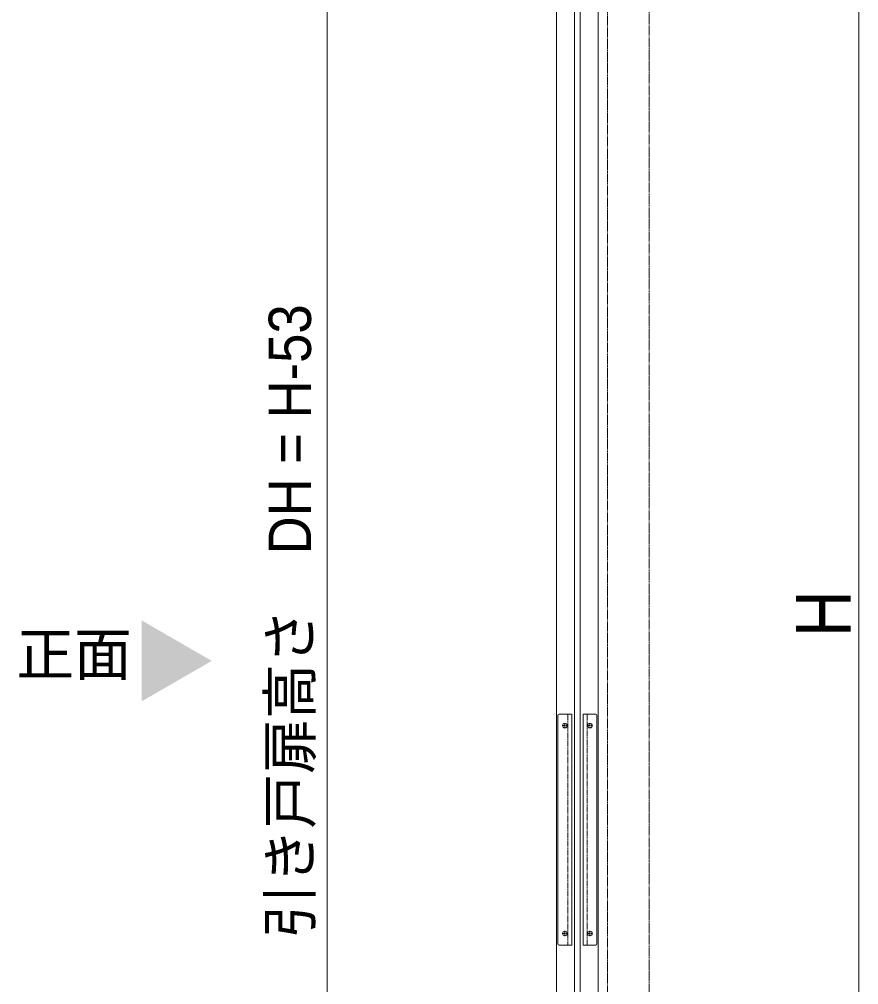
# Model space of a CAD drawing. Units: millimetres, scale not verified. Extents: x -6062 to 6062, y -3045 to 3045.
# Drawn here: x -1715 to -989, y -1121 to -286 of the extents above; entities that cross this region are included whole.
import ezdxf
from ezdxf.enums import TextEntityAlignment as Align

# ---------------------------------------------------------------- set-up
doc = ezdxf.new("R2010")
doc.units = ezdxf.units.MM
doc.header["$LTSCALE"] = 20
for name, pattern in [('USER1', [10.5, 8, -0.5, 0.5, -0.5, 0.5, -0.5]), ('USER2', [2.91, 1.76, -0.4, 0.35, -0.4]), ('USER3', [1.11, 0.71, -0.4])]:
    doc.linetypes.add(name, pattern=pattern)
for name, color, linetype, lineweight in [('0-0_2寸法-1', 7, 'Continuous', 15), ('0-3_2寸法-3', 7, 'Continuous', 15), ('0-6_3一般', 7, 'Continuous', 15)]:
    doc.layers.add(name, color=color, linetype=linetype, lineweight=lineweight)
doc.styles.add('ＭＳ Ｐゴシック', font='')
doc.styles.get('ＭＳ Ｐゴシック').set_extended_font_data('MS PGothic')

# ---------------------------------------------------------------- blocks, each defined once
blk = doc.blocks.new('グループ-8')
at = {"layer": '0-6_3一般', "linetype": 'USER1'}
for p, q in [((11629.3, 8000), (11629.3, -40000)), ((12349.3, -40000), (12349.3, 8000))]:
    blk.add_line(p, q, dxfattribs=at)
at = {"layer": '0-6_3一般'}
for p, q in [((10772.3, -17760), (10772.3, -21720)), ((11446.3, -21720), (11446.3, -17760))]:
    blk.add_line(p, q, dxfattribs=at)
at = {"layer": '0-6_3一般', "linetype": 'USER3'}
for p, q in [((10942.3, -21740), (10942.3, -17740)), ((11276.3, -17740), (11276.3, -21740))]:
    blk.add_line(p, q, dxfattribs=at)
at = {"layer": '0-6_3一般', "linetype": 'USER2'}
for p, q in [((10848.3, -17940), (10936.3, -17940)), ((10892.3, -17984), (10892.3, -17896)), ((11282.3, -17940), (11370.3, -17940)), ((11326.3, -17896), (11326.3, -17984)), ((10848.3, -21540), (10936.3, -21540)), ((10892.3, -21584), (10892.3, -21496)), ((11282.3, -21540), (11370.3, -21540)), ((11326.3, -21496), (11326.3, -21584))]:
    blk.add_line(p, q, dxfattribs=at)
at = {"layer": '0-6_3一般'}
for points in [[(10749.3, 7190), (11469.3, 7190), (11469.3, -39710), (10749.3, -39710)], [(11159.3, 6580), (11159.3, -39220), (11059.3, -39220), (11059.3, 6580)]]:
    blk.add_lwpolyline(points, close=True, dxfattribs=at)
for points in [[(10792.3, -21740), (11012.3, -21740), (11012.3, -17740), (10792.3, -17740)], [(11426.3, -17740), (11206.3, -17740), (11206.3, -21740), (11426.3, -21740)]]:
    blk.add_lwpolyline(points, dxfattribs=at)
for centre in [(10892.3, -17940), (11326.3, -17940), (10892.3, -21540), (11326.3, -21540)]:
    blk.add_circle(centre, 40, dxfattribs=at)
for centre, start, end in [((10792.3, -17760), 90, 180), ((11426.3, -17760), 0, 90), ((10792.3, -21720), 180, 270), ((11426.3, -21720), 270, 0)]:
    blk.add_arc(centre, 20, start, end, dxfattribs=at)

msp = doc.modelspace()

# ---------------------------------------------------------------- linework, layer by layer
at = {"layer": '0-0_2寸法-1'}
for p, q in [((-988.56, -1987.29), (-988.56, 387.29)), ((-1448.54, 346.79), (-1448.54, -1974.79))]:
    msp.add_line(p, q, dxfattribs=at)
at = {"layer": '0-3_2寸法-3'}
msp.add_solid([(-1609.28, -805.93), (-1548.54, -841), (-1609.28, -876.07)], dxfattribs=at)

# ---------------------------------------------------------------- block references
at = {"layer": '0-6_3一般', "xscale": 0.05, "yscale": 0.05}
msp.add_blockref('グループ-8', (-1787.5, 0), dxfattribs=at)

# ---------------------------------------------------------------- texts
at = {"layer": '0-0_2寸法-1', "style": 'ＭＳ Ｐゴシック'}
for s, height, width, p in [('引き戸扉高さ\u3000DH = H-53', 36.66, 0.95, (-1451.65, -1081.33)), ('H', 47.17, 0.9, (-981.49, -820.25))]:
    msp.add_text(s, height=height, rotation=90, dxfattribs=dict(at, width=width)).set_placement(p, align=Align.BOTTOM_LEFT)
at = {"layer": '0-3_2寸法-3', "style": 'ＭＳ Ｐゴシック'}
msp.add_text('正面', height=36.66, dxfattribs=at).set_placement((-1717.76, -864.58), align=Align.BOTTOM_LEFT)

doc.saveas('drawing.dxf')
